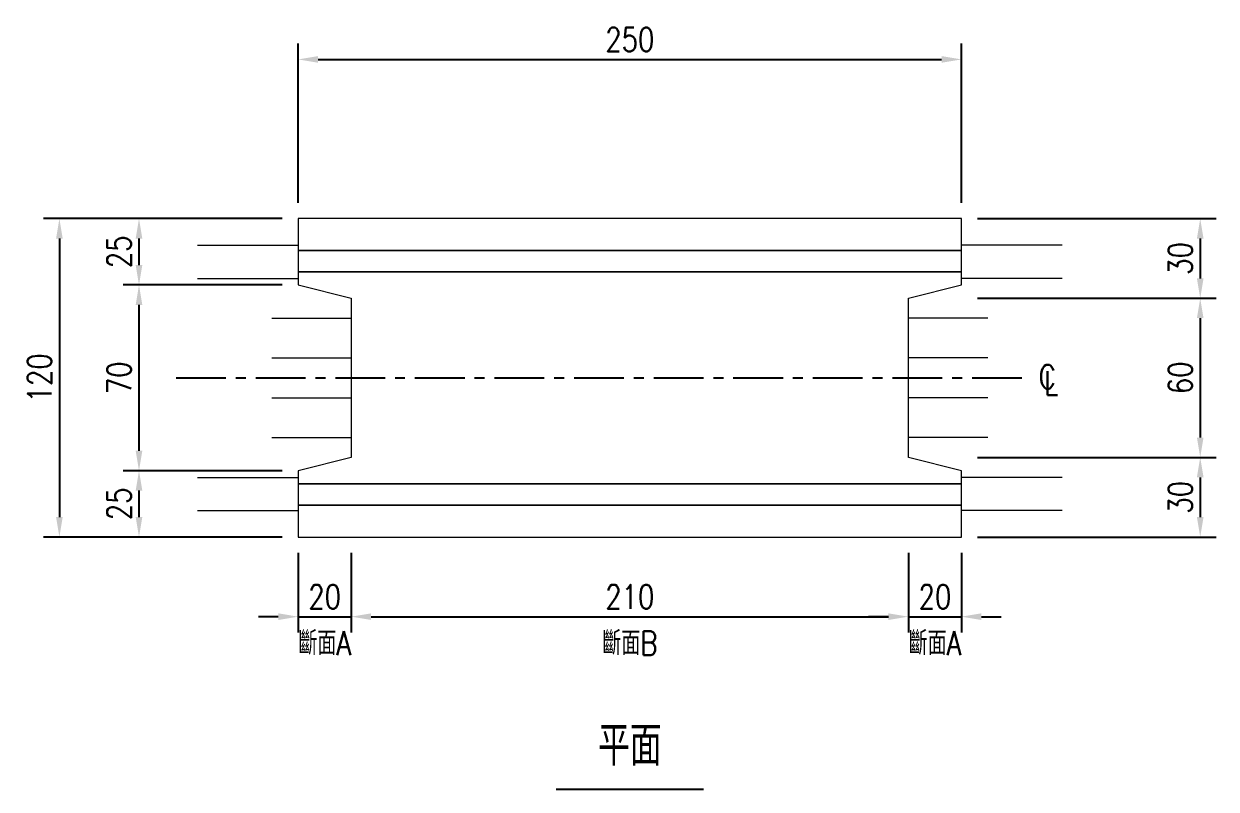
# Model space of a CAD drawing. Extents: x -4754 to 8167, y -19960 to 3841.
# Drawn here: x 1206.3 to 1655.7, y 2276 to 2564.4 of the extents above; entities that cross this region are included whole.
import ezdxf
from ezdxf.enums import TextEntityAlignment as Align

# ---------------------------------------------------------------- set-up
doc = ezdxf.new("R2010")
doc.units = 0
doc.header["$LTSCALE"] = 3
doc.linetypes.add('CENTER', pattern=[2, 1.25, -0.25, 0.25, -0.25])
doc.layers.add('HB_0', color=7, linetype='CONTINUOUS', transparency=0.5)
for name, color, linetype in [('HB_DIM', 1, 'CONTINUOUS'), ('HB_TXT_CTEXT', 2, 'CONTINUOUS'), ('鋼筋', 3, 'CONTINUOUS')]:
    doc.layers.add(name, color=color, linetype=linetype)
doc.styles.get("Standard").update_dxf_attribs({"font": 'ROMANS.shx', "width": 0.8, "bigfont": 'chineset.shx'})
doc.dimstyles.new('30', dxfattribs={"dimscale": 3, "dimtxt": 3, "dimasz": 2.5, "dimexe": 2, "dimexo": 2, "dimgap": 1, "dimtad": 1, "dimdsep": 46, "dimtxsty": 'Standard', "dimcen": 0, "dimclrd": 256, "dimclre": 256, "dimclrt": 2, "dimadec": 0, "dimazin": 0, "dimtfac": 1, "dimtix": 1, "dimtmove": 2, "dimatfit": 3, "dimfxl": 1, "dimtolj": 1, "dimtzin": 0, "dimarcsym": 0})

# ---------------------------------------------------------------- blocks, each defined once
blk = doc.blocks.new('beam_Topview')
at = {"layer": 'HB_TXT_CTEXT', "color": 4, "linetype": 'Continuous'}
blk.add_line((-27.76, 0), (27.76, 0), dxfattribs=at)
at = {"layer": 'HB_TXT_CTEXT', "color": 4, "linetype": 'Continuous', "width": 0.8}
blk.add_text('平面', height=15, rotation=360, dxfattribs=at).set_placement((0, 16.5), align=Align.MIDDLE)
blk = doc.blocks.new('*D115')
at = {"layer": 'HB_DIM', "linetype": 'Continuous', "lineweight": -2}
for p, q in [((1309.72, 2496.95), (1309.72, 2556.95)), ((1559.72, 2496.95), (1559.72, 2556.95)), ((1317.22, 2550.95), (1552.22, 2550.95))]:
    blk.add_line(p, q, dxfattribs=at)
at = {"layer": 'HB_DIM'}
for points in [[(1317.22, 2552.2), (1317.22, 2549.7), (1309.72, 2550.95)], [(1552.22, 2549.7), (1552.22, 2552.2), (1559.72, 2550.95)]]:
    blk.add_solid(points, dxfattribs=at)
at = {"layer": 'HB_DIM', "color": 2, "linetype": 'Continuous', "insert": (1434.72, 2558.45), "char_height": 9, "attachment_point": 5, "rotation": 0}
blk.add_mtext('\\A1;250', dxfattribs=at)
blk = doc.blocks.new('*D116')
at = {"layer": 'HB_DIM', "linetype": 'Continuous', "lineweight": -2}
for p, q in [((1309.72, 2364.95), (1309.72, 2334.95)), ((1329.72, 2364.95), (1329.72, 2334.95)), ((1302.22, 2340.95), (1294.72, 2340.95)), ((1309.72, 2340.95), (1329.72, 2340.95)), ((1337.22, 2340.95), (1344.72, 2340.95))]:
    blk.add_line(p, q, dxfattribs=at)
at = {"layer": 'HB_DIM'}
for points in [[(1302.22, 2339.7), (1302.22, 2342.2), (1309.72, 2340.95)], [(1337.22, 2342.2), (1337.22, 2339.7), (1329.72, 2340.95)]]:
    blk.add_solid(points, dxfattribs=at)
at = {"layer": 'HB_DIM', "color": 2, "linetype": 'Continuous', "insert": (1319.72, 2348.45), "char_height": 9, "attachment_point": 5, "rotation": 0}
blk.add_mtext('\\A1;20', dxfattribs=at)
blk = doc.blocks.new('*D117')
at = {"layer": 'HB_DIM', "linetype": 'Continuous', "lineweight": -2}
for p, q in [((1329.72, 2364.95), (1329.72, 2334.95)), ((1539.72, 2364.95), (1539.72, 2334.95)), ((1337.22, 2340.95), (1532.22, 2340.95))]:
    blk.add_line(p, q, dxfattribs=at)
at = {"layer": 'HB_DIM'}
for points in [[(1337.22, 2342.2), (1337.22, 2339.7), (1329.72, 2340.95)], [(1532.22, 2339.7), (1532.22, 2342.2), (1539.72, 2340.95)]]:
    blk.add_solid(points, dxfattribs=at)
at = {"layer": 'HB_DIM', "color": 2, "linetype": 'Continuous', "insert": (1434.72, 2348.45), "char_height": 9, "attachment_point": 5, "rotation": 0}
blk.add_mtext('\\A1;210', dxfattribs=at)
blk = doc.blocks.new('*D118')
at = {"layer": 'HB_DIM', "linetype": 'Continuous', "lineweight": -2}
for p, q in [((1539.72, 2364.95), (1539.72, 2334.95)), ((1559.72, 2364.95), (1559.72, 2334.95)), ((1532.22, 2340.95), (1524.72, 2340.95)), ((1539.72, 2340.95), (1559.72, 2340.95)), ((1567.22, 2340.95), (1574.72, 2340.95))]:
    blk.add_line(p, q, dxfattribs=at)
at = {"layer": 'HB_DIM'}
for points in [[(1532.22, 2339.7), (1532.22, 2342.2), (1539.72, 2340.95)], [(1567.22, 2342.2), (1567.22, 2339.7), (1559.72, 2340.95)]]:
    blk.add_solid(points, dxfattribs=at)
at = {"layer": 'HB_DIM', "color": 2, "linetype": 'Continuous', "insert": (1549.72, 2348.45), "char_height": 9, "attachment_point": 5, "rotation": 0}
blk.add_mtext('\\A1;20', dxfattribs=at)
blk = doc.blocks.new('*D119')
at = {"layer": 'HB_DIM', "linetype": 'Continuous', "lineweight": -2}
for p, q in [((1303.72, 2490.95), (1213.72, 2490.95)), ((1219.72, 2483.45), (1219.72, 2378.45)), ((1303.72, 2370.95), (1213.72, 2370.95))]:
    blk.add_line(p, q, dxfattribs=at)
at = {"layer": 'HB_DIM'}
for points in [[(1220.97, 2483.45), (1218.47, 2483.45), (1219.72, 2490.95)], [(1218.47, 2378.45), (1220.97, 2378.45), (1219.72, 2370.95)]]:
    blk.add_solid(points, dxfattribs=at)
at = {"layer": 'HB_DIM', "color": 2, "linetype": 'Continuous', "insert": (1212.22, 2430.95), "char_height": 9, "attachment_point": 5, "rotation": 90}
blk.add_mtext('\\A1;120', dxfattribs=at)
blk = doc.blocks.new('*D120')
at = {"layer": 'HB_DIM', "linetype": 'Continuous', "lineweight": -2}
for p, q in [((1303.72, 2490.95), (1243.72, 2490.95)), ((1249.72, 2483.45), (1249.72, 2473.45)), ((1303.72, 2465.95), (1243.72, 2465.95))]:
    blk.add_line(p, q, dxfattribs=at)
at = {"layer": 'HB_DIM'}
for points in [[(1250.97, 2483.45), (1248.47, 2483.45), (1249.72, 2490.95)], [(1248.47, 2473.45), (1250.97, 2473.45), (1249.72, 2465.95)]]:
    blk.add_solid(points, dxfattribs=at)
at = {"layer": 'HB_DIM', "color": 2, "linetype": 'Continuous', "insert": (1242.22, 2478.45), "char_height": 9, "attachment_point": 5, "rotation": 90}
blk.add_mtext('\\A1;25', dxfattribs=at)
blk = doc.blocks.new('*D121')
at = {"layer": 'HB_DIM', "linetype": 'Continuous', "lineweight": -2}
for p, q in [((1303.72, 2465.95), (1243.72, 2465.95)), ((1249.72, 2458.45), (1249.72, 2403.45)), ((1303.72, 2395.95), (1243.72, 2395.95))]:
    blk.add_line(p, q, dxfattribs=at)
at = {"layer": 'HB_DIM'}
for points in [[(1250.97, 2458.45), (1248.47, 2458.45), (1249.72, 2465.95)], [(1248.47, 2403.45), (1250.97, 2403.45), (1249.72, 2395.95)]]:
    blk.add_solid(points, dxfattribs=at)
at = {"layer": 'HB_DIM', "color": 2, "linetype": 'Continuous', "insert": (1242.22, 2430.95), "char_height": 9, "attachment_point": 5, "rotation": 90}
blk.add_mtext('\\A1;70', dxfattribs=at)
blk = doc.blocks.new('*D122')
at = {"layer": 'HB_DIM', "linetype": 'Continuous', "lineweight": -2}
for p, q in [((1303.72, 2395.95), (1243.72, 2395.95)), ((1249.72, 2388.45), (1249.72, 2378.45)), ((1303.72, 2370.95), (1243.72, 2370.95))]:
    blk.add_line(p, q, dxfattribs=at)
at = {"layer": 'HB_DIM'}
for points in [[(1250.97, 2388.45), (1248.47, 2388.45), (1249.72, 2395.95)], [(1248.47, 2378.45), (1250.97, 2378.45), (1249.72, 2370.95)]]:
    blk.add_solid(points, dxfattribs=at)
at = {"layer": 'HB_DIM', "color": 2, "linetype": 'Continuous', "insert": (1242.22, 2383.45), "char_height": 9, "attachment_point": 5, "rotation": 90}
blk.add_mtext('\\A1;25', dxfattribs=at)
blk = doc.blocks.new('*D123')
at = {"layer": 'HB_DIM', "linetype": 'Continuous', "lineweight": -2}
for p, q in [((1565.72, 2490.95), (1655.72, 2490.95)), ((1649.72, 2483.45), (1649.72, 2468.45)), ((1565.72, 2460.95), (1655.72, 2460.95))]:
    blk.add_line(p, q, dxfattribs=at)
at = {"layer": 'HB_DIM'}
for points in [[(1650.97, 2483.45), (1648.47, 2483.45), (1649.72, 2490.95)], [(1648.47, 2468.45), (1650.97, 2468.45), (1649.72, 2460.95)]]:
    blk.add_solid(points, dxfattribs=at)
at = {"layer": 'HB_DIM', "color": 2, "linetype": 'Continuous', "insert": (1642.22, 2475.95), "char_height": 9, "attachment_point": 5, "rotation": 90}
blk.add_mtext('\\A1;30', dxfattribs=at)
blk = doc.blocks.new('*D124')
at = {"layer": 'HB_DIM', "linetype": 'Continuous', "lineweight": -2}
for p, q in [((1565.72, 2460.95), (1655.72, 2460.95)), ((1649.72, 2453.45), (1649.72, 2408.45)), ((1565.72, 2400.95), (1655.72, 2400.95))]:
    blk.add_line(p, q, dxfattribs=at)
at = {"layer": 'HB_DIM'}
for points in [[(1650.97, 2453.45), (1648.47, 2453.45), (1649.72, 2460.95)], [(1648.47, 2408.45), (1650.97, 2408.45), (1649.72, 2400.95)]]:
    blk.add_solid(points, dxfattribs=at)
at = {"layer": 'HB_DIM', "color": 2, "linetype": 'Continuous', "insert": (1642.22, 2430.95), "char_height": 9, "attachment_point": 5, "rotation": 90}
blk.add_mtext('\\A1;60', dxfattribs=at)
blk = doc.blocks.new('*D125')
at = {"layer": 'HB_DIM', "linetype": 'Continuous', "lineweight": -2}
for p, q in [((1565.72, 2400.95), (1655.72, 2400.95)), ((1649.72, 2393.45), (1649.72, 2378.45)), ((1565.72, 2370.95), (1655.72, 2370.95))]:
    blk.add_line(p, q, dxfattribs=at)
at = {"layer": 'HB_DIM'}
for points in [[(1650.97, 2393.45), (1648.47, 2393.45), (1649.72, 2400.95)], [(1648.47, 2378.45), (1650.97, 2378.45), (1649.72, 2370.95)]]:
    blk.add_solid(points, dxfattribs=at)
at = {"layer": 'HB_DIM', "color": 2, "linetype": 'Continuous', "insert": (1642.22, 2385.95), "char_height": 9, "attachment_point": 5, "rotation": 90}
blk.add_mtext('\\A1;30', dxfattribs=at)
blk = doc.blocks.new('cl')
at = {"layer": 'HB_TXT_CTEXT', "linetype": 'Continuous', "width": 0.8}
for s, p in [('C', (-0.18, 0.11)), ('L', (0.23, -0.56))]:
    blk.add_text(s, height=2.5, dxfattribs=at).set_placement(p, align=Align.MIDDLE)

msp = doc.modelspace()

# ---------------------------------------------------------------- linework, layer by layer
at = {"layer": 'HB_0', "lineweight": 5}
for p, q in [((1329.723, 2490.95, 110), (1309.723, 2490.95, 110)), ((1309.723, 2490.95, 110), (1309.723, 2478.95, 110)), ((1539.723, 2490.95, 110), (1329.723, 2490.95, 110)), ((1559.723, 2490.95, 110), (1539.723, 2490.95, 110)), ((1559.723, 2478.95, 110), (1559.723, 2490.95, 110)), ((1329.723, 2478.95, 110), (1309.723, 2478.95, 110)), ((1309.723, 2478.95, 110), (1309.723, 2470.95, 97)), ((1309.723, 2478.95, 110), (1329.723, 2478.95, 110)), ((1539.723, 2478.95, 110), (1329.723, 2478.95, 110)), ((1329.723, 2478.95, 110), (1539.723, 2478.95, 110)), ((1559.723, 2478.95, 110), (1539.723, 2478.95, 110)), ((1539.723, 2478.95, 110), (1559.723, 2478.95, 110)), ((1559.723, 2470.95, 97), (1559.723, 2478.95, 110)), ((1329.723, 2470.95, 97), (1309.723, 2470.95, 97)), ((1309.723, 2470.95, 97), (1309.723, 2465.95, 97)), ((1309.723, 2470.95, 97), (1329.723, 2470.95, 97)), ((1329.723, 2470.95, 97), (1539.723, 2470.95, 97)), ((1539.723, 2470.95, 97), (1329.723, 2470.95, 97)), ((1559.723, 2470.95, 97), (1539.723, 2470.95, 97)), ((1539.723, 2470.95, 97), (1559.723, 2470.95, 97)), ((1559.723, 2465.95, 97), (1559.723, 2470.95, 97)), ((1309.723, 2465.95, 97), (1329.723, 2460.95, 97)), ((1539.723, 2460.95, 97), (1559.723, 2465.95, 97)), ((1329.723, 2460.95, 97), (1329.723, 2400.95, 97)), ((1539.723, 2400.95, 97), (1539.723, 2460.95, 97)), ((1329.723, 2400.95, 97), (1309.723, 2395.95, 97)), ((1559.723, 2395.95, 97), (1539.723, 2400.95, 97)), ((1309.723, 2395.95, 97), (1309.723, 2390.95, 97)), ((1559.723, 2390.95, 97), (1559.723, 2395.95, 97)), ((1309.723, 2390.95, 97), (1329.723, 2390.95, 97)), ((1329.723, 2390.95, 97), (1309.723, 2390.95, 97)), ((1309.723, 2390.95, 97), (1309.723, 2382.95, 113)), ((1539.723, 2390.95, 97), (1329.723, 2390.95, 97)), ((1329.723, 2390.95, 97), (1539.723, 2390.95, 97)), ((1539.723, 2390.95, 97), (1559.723, 2390.95, 97)), ((1559.723, 2390.95, 97), (1539.723, 2390.95, 97)), ((1559.723, 2382.95, 113), (1559.723, 2390.95, 97)), ((1309.723, 2382.95, 113), (1329.723, 2382.95, 113)), ((1329.723, 2382.95, 113), (1309.723, 2382.95, 113)), ((1309.723, 2382.95, 113), (1309.723, 2370.95, 113)), ((1539.723, 2382.95, 113), (1329.723, 2382.95, 113)), ((1329.723, 2382.95, 113), (1539.723, 2382.95, 113)), ((1539.723, 2382.95, 113), (1559.723, 2382.95, 113)), ((1559.723, 2382.95, 113), (1539.723, 2382.95, 113)), ((1559.723, 2370.95, 113), (1559.723, 2382.95, 113)), ((1309.723, 2370.95, 113), (1329.723, 2370.95, 113)), ((1329.723, 2370.95, 113), (1539.723, 2370.95, 113)), ((1539.723, 2370.95, 113), (1559.723, 2370.95, 113))]:
    msp.add_line(p, q, dxfattribs=at)
at = {"layer": 'HB_0', "color": 1, "linetype": 'CENTER', "ltscale": 5}
msp.add_lwpolyline([(1263.723, 2430.95), (1582.723, 2430.95)], dxfattribs=at)
at = {"layer": '鋼筋', "lineweight": 5}
for p, q in [((1271.771, 2480.95, 13), (1309.723, 2480.95, 13)), ((1597.674, 2480.95, 27.49), (1559.723, 2480.95, 27.49)), ((1271.771, 2468.45, 13), (1309.723, 2468.45, 13)), ((1597.674, 2468.45, 27.49), (1559.723, 2468.45, 27.49)), ((1299.786, 2453.45, 13), (1329.723, 2453.45, 13)), ((1569.66, 2453.45, 21.89), (1539.723, 2453.45, 21.89)), ((1299.786, 2438.45, 13), (1329.723, 2438.45, 13)), ((1569.66, 2438.45, 21.89), (1539.723, 2438.45, 21.89)), ((1299.786, 2423.45, 13), (1329.723, 2423.45, 13)), ((1569.66, 2423.45, 21.89), (1539.723, 2423.45, 21.89)), ((1299.786, 2408.45, 13), (1329.723, 2408.45, 13)), ((1569.66, 2408.45, 21.89), (1539.723, 2408.45, 21.89)), ((1271.771, 2393.45, 13), (1309.723, 2393.45, 13)), ((1597.674, 2393.45, 27.49), (1559.723, 2393.45, 27.49)), ((1271.771, 2380.95, 13), (1309.723, 2380.95, 13)), ((1597.674, 2380.95, 27.49), (1559.723, 2380.95, 27.49))]:
    msp.add_line(p, q, dxfattribs=at)

# ---------------------------------------------------------------- block references
at = {"layer": 'HB_0', "linetype": 'Continuous', "xscale": 3.6, "yscale": 3.6, "zscale": 3.6}
msp.add_blockref('cl', (1592.723, 2430.95, 113), dxfattribs=at)
at = {"layer": 'HB_TXT_CTEXT', "color": 0, "linetype": 'Continuous', "rotation": 360}
msp.add_blockref('beam_Topview', (1434.723, 2275.95), dxfattribs=at)

# ---------------------------------------------------------------- texts
at = {"layer": 'HB_TXT_CTEXT', "linetype": 'Continuous', "width": 0.8}
for s, p in [('斷面A', (1319.723, 2330.95)), ('斷面B', (1434.723, 2330.95)), ('斷面A', (1549.723, 2330.95))]:
    msp.add_text(s, height=9, dxfattribs=at).set_placement(p, align=Align.MIDDLE_CENTER)

# ---------------------------------------------------------------- dimensions: what is measured, and where the dimension line sits
at = {"layer": 'HB_DIM', "linetype": 'Continuous'}
for base, p1, p2, angle, override, picture, middle in [((1559.723, 2550.95), (1309.723, 2490.95, 97), (1559.723, 2490.95, 97), 0, {"dimpost": '<>'}, '*D115', (1434.723, 2558.45)), ((1219.723, 2370.95), (1309.723, 2490.95, 97), (1309.723, 2370.95, 97), 90, {"dimtad": 4, "dimpost": '<>'}, '*D119', (1212.223, 2430.95)), ((1249.723, 2465.95), (1309.723, 2490.95, 97), (1309.723, 2465.95, 97), 90, {"dimtad": 4, "dimpost": '<>'}, '*D120', (1242.223, 2478.45)), ((1649.723, 2460.95), (1559.723, 2490.95, 97), (1559.723, 2460.95, 97), 90, {"dimtad": 4, "dimpost": '<>'}, '*D123', (1642.223, 2475.95)), ((1249.723, 2395.95), (1309.723, 2465.95, 97), (1309.723, 2395.95, 97), 90, {"dimtad": 4, "dimpost": '<>'}, '*D121', (1242.223, 2430.95)), ((1649.723, 2400.95), (1559.723, 2460.95, 97), (1559.723, 2400.95, 97), 90, {"dimtad": 4, "dimpost": '<>'}, '*D124', (1642.223, 2430.95)), ((1649.723, 2370.95), (1559.723, 2400.95, 97), (1559.723, 2370.95, 97), 90, {"dimtad": 4, "dimpost": '<>'}, '*D125', (1642.223, 2385.95)), ((1249.723, 2370.95), (1309.723, 2395.95, 97), (1309.723, 2370.95, 97), 90, {"dimtad": 4, "dimpost": '<>'}, '*D122', (1242.223, 2383.45)), ((1329.723, 2340.95), (1309.723, 2370.95, 97), (1329.723, 2370.95, 97), 0, {"dimpost": '<>'}, '*D116', (1319.723, 2348.45)), ((1539.723, 2340.95), (1329.723, 2370.95, 97), (1539.723, 2370.95, 97), 0, {"dimpost": '<>'}, '*D117', (1434.723, 2348.45)), ((1559.723, 2340.95), (1539.723, 2370.95, 97), (1559.723, 2370.95, 97), 0, {"dimpost": '<>'}, '*D118', (1549.723, 2348.45))]:
    dim = msp.add_linear_dim(base=base, p1=p1, p2=p2, angle=angle, dimstyle='30', override=override, dxfattribs=at)
    dim.commit()
    dim.dimension.update_dxf_attribs({"geometry": picture, "text_midpoint": middle})

doc.saveas('drawing.dxf')
